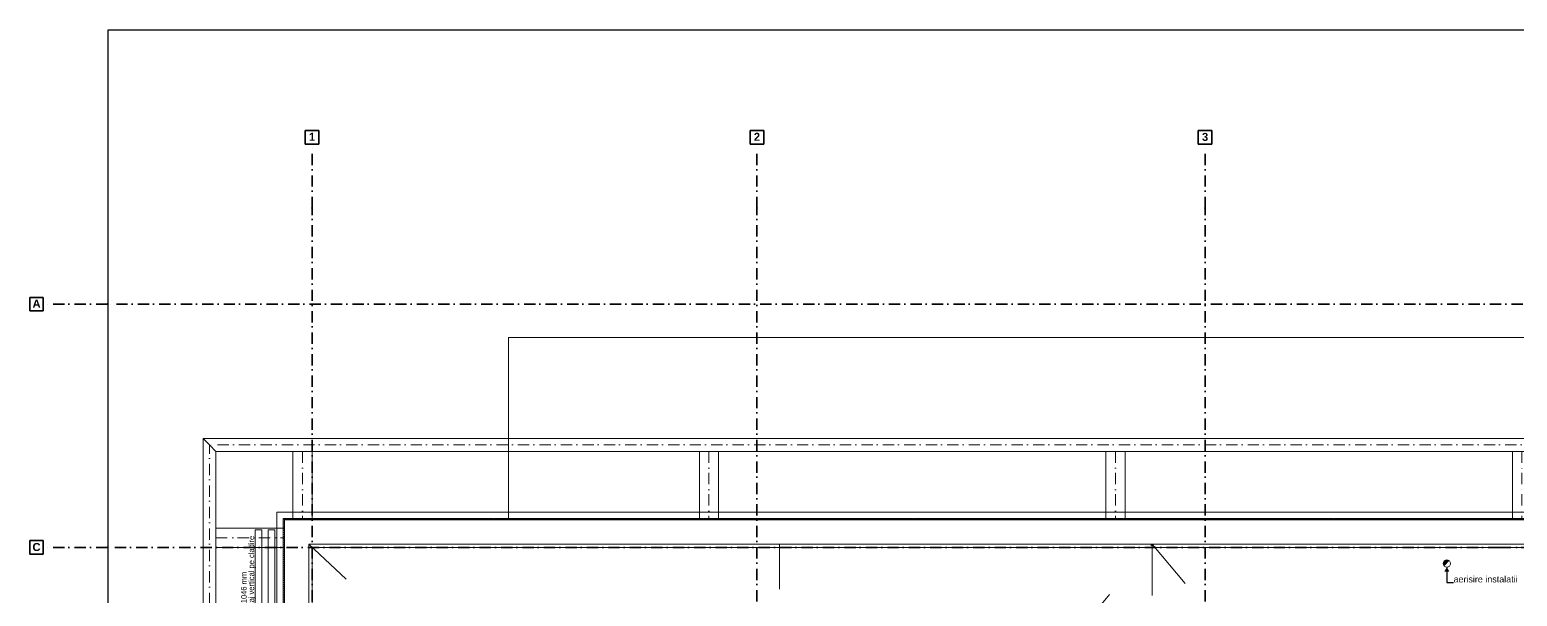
# Model space of a CAD drawing. Header units: millimetres. Extents: x 1322820 to 1391563, y 1051909 to 1098256.
# Drawn here: x 1322820 to 1346054, y 1089408 to 1098256 of the extents above; entities that cross this region are included whole.
import ezdxf
from ezdxf.enums import TextEntityAlignment as Align

# ---------------------------------------------------------------- set-up
doc = ezdxf.new("R2010")
doc.units = ezdxf.units.MM
doc.header["$MEASUREMENT"] = 0
doc.set_wipeout_variables(frame=1)
for name, pattern in [('AStair_dashed', [1800, 800, -1000]), ('Dot & Dashed', [335.138881, 176.388884, -88.194442, 0, -70.555556]), ('Wipeout_Contour', [1000, 0, -1000])]:
    doc.linetypes.add(name, pattern=pattern)
doc.layers.get('0').update_dxf_attribs({"true_color": 0x787878})
for name, color, linetype, lineweight, true_color in [('0_Pen_No__2', 7, 'Continuous', 13, 0x787878), ('arhitectura - adnotatii_Pen_No__1', 7, 'Continuous', 13, 0x787878), ('arhitectura - decoratii fatada_Pen_No__21', 7, 'Continuous', 20, 0x787878), ('arhitectura - desen 2D_Pen_No__2', 7, 'Continuous', 13, 0x787878), ('instalatii - echipamente_Pen_No__21', 7, 'Continuous', 20, 0x787878), ('instalatii - echipamente_Pen_No__244', 7, 'Continuous', 13, 0x787878), ('New_arhitectura - axe_Pen_No__201', 7, 'Continuous', 35, 0x787878), ('New_arhitectura - copertina_Pen_No__1', 7, 'Continuous', 13, 0x787878), ('New_arhitectura - decoratii fatada_Pen_No__1', 7, 'Continuous', 13, 0x787878), ('New_arhitectura - desen 2D_Pen_No__2', 7, 'Continuous', 13, 0x787878), ('New_arhitectura - sort tabla_Pen_No__21', 7, 'Continuous', 20, 0x787878), ('New_rezistenta - atic_Pen_No__1', 7, 'Continuous', 13, 0x787878)]:
    doc.layers.add(name, color=color, linetype=linetype, lineweight=lineweight, true_color=true_color)
for name, color, linetype, true_color in [('arhitectura - decoratii fatada', 7, 'Continuous', 0x787878), ('New_arhitectura - axe', 7, 'Continuous', 0x787878), ('New_arhitectura - sort tabla', 7, 'Continuous', 0x787878), ('New_rezistenta - atic', 7, 'Continuous', 0x787878)]:
    doc.layers.add(name, color=color, linetype=linetype, true_color=true_color)
doc.layers.add('Circuite', color=7, linetype='Continuous', lineweight=25)
doc.layers.add('CV_Pen_No__1', color=7, linetype='Continuous', lineweight=13)
doc.styles.add('GENERATED_STYLE_1', font='arialbd.ttf')
doc.styles.add('GENERATED_STYLE_2', font='arial.ttf')
doc.styles.add('GENERATED_STYLE_3', font='ariali.ttf')
doc.dimstyles.new('GENERATED_STYLE__2', dxfattribs={"dimtxt": 0.18, "dimasz": 76, "dimexe": 0.18, "dimexo": 0.0625, "dimgap": 0.09, "dimtad": 0, "dimtih": 1, "dimtoh": 1, "dimdec": 4, "dimzin": 0, "dimdsep": 46, "dimcen": 0.09, "dimadec": 0, "dimazin": 0, "dimtfac": 1, "dimtdec": 4, "dimtmove": 0, "dimatfit": 3, "dimldrblk": 'ARROWHEAD_16', "dimfxl": 1, "dimtolj": 1, "dimtzin": 0, "dimarcsym": 0})
pattern_1 = [(0, (1356235.236, 1078942.57), (0, 30), [])]

# ---------------------------------------------------------------- blocks, each defined once
blk = doc.blocks.new('HEA Beam 23')
at = {"layer": 'New_arhitectura - copertina_Pen_No__1', "color": 7, "linetype": 'Continuous', "lineweight": 13}
for p, q in [((600, 150), (0, 150)), ((0, 150), (0, 0)), ((0, 0), (0, -150)), ((1200, 150), (600, 150)), ((1200, 0), (1200, 150)), ((1200, -150), (1200, 0)), ((0, -150), (600, -150)), ((600, -150), (1200, -150))]:
    blk.add_line(p, q, dxfattribs=at)
at = {"layer": 'New_arhitectura - copertina_Pen_No__1', "color": 7, "linetype": 'Dot & Dashed', "lineweight": 13}
blk.add_line((0, 0), (1200, 0), dxfattribs=at)
blk = doc.blocks.new('Slab_1_1', base_point=(1346479, 1090721))
at = {"layer": 'New_arhitectura - sort tabla_Pen_No__21', "color": 7, "linetype": 'Continuous', "lineweight": 20, "flags": 128}
blk.add_lwpolyline([(1346479, 1090721), (1326679, 1090721), (1326679, 1075929), (1355429, 1075929), (1355429, 1056171), (1372849, 1056171), (1372849, 1096121), (1355279, 1096121), (1355279, 1089269), (1355829, 1089269), (1355829, 1095571), (1372229, 1095571), (1372229, 1056721), (1355979, 1056721), (1355979, 1076471), (1327229, 1076471), (1327229, 1090171), (1346479, 1090171)], close=True, dxfattribs=at)
blk = doc.blocks.new('Wall_19_1', base_point=(1327179, 1090221))
at = {"color": 254, "linetype": 'Wipeout_Contour', "lineweight": 0, "ltscale": 5152525.209792857}
blk.add_wipeout([(1326799, 1090601), (1326829, 1090571), (1326829, 1090601)], dxfattribs=at).dxf.layer = 'New_rezistenta - atic'
at = {"color": 254, "linetype": 'Wipeout_Contour', "lineweight": 0, "ltscale": 5124937.3526269}
blk.add_wipeout([(1326829, 1076071), (1326799, 1076041), (1326829, 1076041)], dxfattribs=at).dxf.layer = 'New_rezistenta - atic'
at = {"color": 254, "linetype": 'Wipeout_Contour', "lineweight": 0, "ltscale": 5152601.302751043}
blk.add_wipeout([(1326829, 1090571), (1326929, 1090471), (1326929, 1090571)], dxfattribs=at).dxf.layer = 'New_rezistenta - atic'
at = {"color": 254, "linetype": 'Wipeout_Contour', "lineweight": 0, "ltscale": 5125216.773330724}
blk.add_wipeout([(1326929, 1076171), (1326829, 1076071), (1326929, 1076071)], dxfattribs=at).dxf.layer = 'New_rezistenta - atic'
at = {"color": 254, "linetype": 'Wipeout_Contour', "lineweight": 0, "ltscale": 5152779.179681115}
blk.add_wipeout([(1326929, 1090471), (1327179, 1090221), (1327179, 1090471)], dxfattribs=at).dxf.layer = 'New_rezistenta - atic'
at = {"color": 254, "linetype": 'Wipeout_Contour', "lineweight": 0, "ltscale": 5125966.239786905}
blk.add_wipeout([(1327179, 1076421), (1326929, 1076171), (1327179, 1076171)], dxfattribs=at).dxf.layer = 'New_rezistenta - atic'
at = {"color": 254, "linetype": 'Wipeout_Contour', "lineweight": 0, "ltscale": 5124934.355593523}
blk.add_wipeout([(1326829, 1076071), (1326799, 1076071), (1326799, 1076041)], dxfattribs=at).dxf.layer = 'New_rezistenta - atic'
at = {"color": 254, "linetype": 'Wipeout_Contour', "lineweight": 0, "ltscale": 6851626.523257658}
blk.add_wipeout([(1326799, 1076071), (1326829, 1076071), (1326829, 1090571), (1326799, 1090571)], dxfattribs=at).dxf.layer = 'New_rezistenta - atic'
at = {"color": 254, "linetype": 'Wipeout_Contour', "lineweight": 0, "ltscale": 5152483.122056778}
blk.add_wipeout([(1326799, 1090571), (1326829, 1090571), (1326799, 1090601)], dxfattribs=at).dxf.layer = 'New_rezistenta - atic'
at = {"color": 254, "linetype": 'Wipeout_Contour', "lineweight": 0, "ltscale": 5125203.501997214}
blk.add_wipeout([(1326929, 1076171), (1326829, 1076171), (1326829, 1076071)], dxfattribs=at).dxf.layer = 'New_rezistenta - atic'
at = {"layer": 'New_rezistenta - atic_Pen_No__1', "color": 7, "linetype": 'Continuous', "lineweight": 13, "flags": 128}
blk.add_lwpolyline([(1326799, 1076041), (1326829, 1076041)], dxfattribs=at)
at = {"color": 254, "linetype": 'Wipeout_Contour', "lineweight": 0, "ltscale": 6851826.914150106}
blk.add_wipeout([(1326829, 1076171), (1326929, 1076171), (1326929, 1090471), (1326829, 1090471)], dxfattribs=at).dxf.layer = 'New_rezistenta - atic'
at = {"color": 254, "linetype": 'Wipeout_Contour', "lineweight": 0, "ltscale": 5152460.690174859}
blk.add_wipeout([(1326829, 1090471), (1326929, 1090471), (1326829, 1090571)], dxfattribs=at).dxf.layer = 'New_rezistenta - atic'
at = {"color": 254, "linetype": 'Wipeout_Contour', "lineweight": 0, "ltscale": 5125930.956877889}
blk.add_wipeout([(1327179, 1076421), (1326929, 1076421), (1326929, 1076171)], dxfattribs=at).dxf.layer = 'New_rezistenta - atic'
at = {"layer": 'New_rezistenta - atic_Pen_No__1', "color": 7, "linetype": 'Continuous', "lineweight": 13, "flags": 128}
for points in [[(1326799, 1090601), (1326829, 1090601)], [(1326799, 1090601), (1326799, 1076041)]]:
    blk.add_lwpolyline(points, dxfattribs=at)
at = {"color": 254, "linetype": 'Wipeout_Contour', "lineweight": 0, "ltscale": 6852366.706711189}
blk.add_wipeout([(1326929, 1076421), (1327179, 1076421), (1327179, 1090221), (1326929, 1090221)], dxfattribs=at).dxf.layer = 'New_rezistenta - atic'
at = {"color": 254, "linetype": 'Wipeout_Contour', "lineweight": 0, "ltscale": 5152427.446955182}
blk.add_wipeout([(1326929, 1090221), (1327179, 1090221), (1326929, 1090471)], dxfattribs=at).dxf.layer = 'New_rezistenta - atic'
at = {"layer": 'New_rezistenta - atic_Pen_No__1', "color": 7, "linetype": 'Continuous', "lineweight": 13, "flags": 128}
blk.add_lwpolyline([(1327179, 1076421), (1327179, 1090221)], dxfattribs=at)
blk = doc.blocks.new('Wall_20_1', base_point=(1327179, 1090221))
at = {"color": 254, "linetype": 'Wipeout_Contour', "lineweight": 0, "ltscale": 6931138.882608234}
blk.add_wipeout([(1346549, 1090571), (1346549, 1090601), (1346529, 1090601), (1346529, 1090571)], dxfattribs=at).dxf.layer = 'New_rezistenta - atic'
at = {"color": 254, "linetype": 'Wipeout_Contour', "lineweight": 0, "ltscale": 6930975.247485983}
blk.add_wipeout([(1346549, 1090471), (1346549, 1090571), (1346529, 1090571), (1346529, 1090471)], dxfattribs=at).dxf.layer = 'New_rezistenta - atic'
at = {"color": 254, "linetype": 'Wipeout_Contour', "lineweight": 0, "ltscale": 6930534.725557179}
blk.add_wipeout([(1346549, 1090221), (1346549, 1090471), (1346529, 1090471), (1346529, 1090221)], dxfattribs=at).dxf.layer = 'New_rezistenta - atic'
at = {"color": 254, "linetype": 'Wipeout_Contour', "lineweight": 0, "ltscale": 6900579.846764194}
blk.add_wipeout([(1326829, 1090571), (1346529, 1090571), (1346529, 1090601), (1326829, 1090601)], dxfattribs=at).dxf.layer = 'New_rezistenta - atic'
at = {"color": 254, "linetype": 'Wipeout_Contour', "lineweight": 0, "ltscale": 6900569.995737096}
blk.add_wipeout([(1326929, 1090471), (1346529, 1090471), (1346529, 1090571), (1326929, 1090571)], dxfattribs=at).dxf.layer = 'New_rezistenta - atic'
at = {"color": 254, "linetype": 'Wipeout_Contour', "lineweight": 0, "ltscale": 6900513.849194159}
blk.add_wipeout([(1327179, 1090221), (1346529, 1090221), (1346529, 1090471), (1327179, 1090471)], dxfattribs=at).dxf.layer = 'New_rezistenta - atic'
at = {"color": 254, "linetype": 'Wipeout_Contour', "lineweight": 0, "ltscale": 6931216.592457498}
blk.add_wipeout([(1346579, 1090601), (1346549, 1090601), (1346549, 1090571), (1346579, 1090571)], dxfattribs=at).dxf.layer = 'New_rezistenta - atic'
at = {"color": 254, "linetype": 'Wipeout_Contour', "lineweight": 0, "ltscale": 6931052.959169918}
blk.add_wipeout([(1346579, 1090571), (1346549, 1090571), (1346549, 1090471), (1346579, 1090471)], dxfattribs=at).dxf.layer = 'New_rezistenta - atic'
at = {"layer": 'New_arhitectura - decoratii fatada_Pen_No__1', "color": 7, "linetype": 'Continuous', "lineweight": 13}
blk.add_line((1346549, 1090601), (1346529, 1090601), dxfattribs=at)
at = {"layer": 'New_rezistenta - atic_Pen_No__1', "color": 7, "linetype": 'Continuous', "lineweight": 13, "flags": 128}
for points in [[(1346529, 1090601), (1326829, 1090601)], [(1346579, 1090601), (1346549, 1090601)]]:
    blk.add_lwpolyline(points, dxfattribs=at)
at = {"color": 254, "linetype": 'Wipeout_Contour', "lineweight": 0, "ltscale": 6930612.442180729}
blk.add_wipeout([(1346549, 1090221), (1346579, 1090221), (1346579, 1090471), (1346549, 1090471)], dxfattribs=at).dxf.layer = 'New_rezistenta - atic'
at = {"layer": 'New_arhitectura - decoratii fatada_Pen_No__1', "color": 7, "linetype": 'Continuous', "lineweight": 13}
blk.add_line((1346529, 1090221), (1346549, 1090221), dxfattribs=at)
at = {"layer": 'New_rezistenta - atic_Pen_No__1', "color": 7, "linetype": 'Continuous', "lineweight": 13, "flags": 128}
for points in [[(1346579, 1090571), (1346579, 1090601)], [(1346579, 1090471), (1346579, 1090571)], [(1346579, 1090221), (1346579, 1090471)], [(1327179, 1090221), (1346529, 1090221)], [(1346549, 1090221), (1346579, 1090221)]]:
    blk.add_lwpolyline(points, dxfattribs=at)
blk = doc.blocks.new('Wall_62_1', base_point=(1326779, 1087656))
at = {"layer": 'arhitectura - decoratii fatada', "linetype": 'Continuous', "lineweight": 0, "true_color": 0x000000}
h = blk.add_hatch(dxfattribs=at)
h.set_pattern_fill('PLYWOOD_0001', color=18, style=0, pattern_type=2)
h.set_pattern_definition(pattern_1)
h.paths.add_polyline_path([(1326799, 1090621), (1326779, 1090621), (1326799, 1090601)])
h = blk.add_hatch(dxfattribs=at)
h.set_pattern_fill('PLYWOOD_0001', color=18, style=0, pattern_type=2)
h.set_pattern_definition(pattern_1)
h.paths.add_polyline_path([(1326799, 1090601), (1326779, 1090621), (1326779, 1090601)])
h = blk.add_hatch(dxfattribs=at)
h.set_pattern_fill('PLYWOOD_0001', color=18, style=0, pattern_type=2)
h.set_pattern_definition(pattern_1)
h.paths.add_polyline_path([(1326779, 1090601), (1326779, 1087656), (1326799, 1087656), (1326799, 1090601)])
at = {"layer": 'arhitectura - decoratii fatada_Pen_No__21', "color": 7, "linetype": 'Continuous', "lineweight": 20, "flags": 128}
for points in [[(1326779, 1090621), (1326799, 1090621)], [(1326779, 1090621), (1326779, 1087656)], [(1326799, 1087656), (1326799, 1090601)], [(1326779, 1087656), (1326799, 1087656)]]:
    blk.add_lwpolyline(points, dxfattribs=at)
blk = doc.blocks.new('Wall_98_1', base_point=(1326779, 1090621))
at = {"layer": 'arhitectura - decoratii fatada', "linetype": 'Continuous', "lineweight": 0, "true_color": 0x000000}
h = blk.add_hatch(dxfattribs=at)
h.set_pattern_fill('PLYWOOD_0001', color=18, style=0, pattern_type=2)
h.set_pattern_definition(pattern_1)
h.paths.add_polyline_path([(1326799, 1090601), (1330058, 1090601), (1330058, 1090621), (1326799, 1090621)])
at = {"layer": 'arhitectura - decoratii fatada_Pen_No__21', "color": 7, "linetype": 'Continuous', "lineweight": 20, "flags": 128}
for points in [[(1330058, 1090621), (1326799, 1090621)], [(1326799, 1090601), (1330058, 1090601)], [(1330058, 1090621), (1330058, 1090601)]]:
    blk.add_lwpolyline(points, dxfattribs=at)
blk = doc.blocks.new('Wall_99_1', base_point=(1330068, 1090621))
at = {"layer": 'arhitectura - decoratii fatada', "linetype": 'Continuous', "lineweight": 0, "true_color": 0x000000}
h = blk.add_hatch(dxfattribs=at)
h.set_pattern_fill('PLYWOOD_0001', color=18, style=0, pattern_type=2)
h.set_pattern_definition(pattern_1)
h.paths.add_polyline_path([(1330068, 1090601), (1333337, 1090601), (1333337, 1090621), (1330068, 1090621)])
at = {"layer": 'arhitectura - decoratii fatada_Pen_No__21', "color": 7, "linetype": 'Continuous', "lineweight": 20, "flags": 128}
for points in [[(1333337, 1090621), (1330068, 1090621)], [(1330068, 1090621), (1330068, 1090601)], [(1330068, 1090601), (1333337, 1090601)], [(1333337, 1090601), (1333337, 1090621)]]:
    blk.add_lwpolyline(points, dxfattribs=at)
blk = doc.blocks.new('Wall_100_1', base_point=(1333347, 1090621))
at = {"layer": 'arhitectura - decoratii fatada', "linetype": 'Continuous', "lineweight": 0, "true_color": 0x000000}
h = blk.add_hatch(dxfattribs=at)
h.set_pattern_fill('PLYWOOD_0001', color=18, style=0, pattern_type=2)
h.set_pattern_definition(pattern_1)
h.paths.add_polyline_path([(1333347, 1090601), (1336616, 1090601), (1336616, 1090621), (1333347, 1090621)])
at = {"layer": 'arhitectura - decoratii fatada_Pen_No__21', "color": 7, "linetype": 'Continuous', "lineweight": 20, "flags": 128}
for points in [[(1336616, 1090621), (1333347, 1090621)], [(1333347, 1090621), (1333347, 1090601)], [(1333347, 1090601), (1336616, 1090601)], [(1336616, 1090601), (1336616, 1090621)]]:
    blk.add_lwpolyline(points, dxfattribs=at)
blk = doc.blocks.new('Wall_101_1', base_point=(1336626, 1090621))
at = {"layer": 'arhitectura - decoratii fatada', "linetype": 'Continuous', "lineweight": 0, "true_color": 0x000000}
h = blk.add_hatch(dxfattribs=at)
h.set_pattern_fill('PLYWOOD_0001', color=18, style=0, pattern_type=2)
h.set_pattern_definition(pattern_1)
h.paths.add_polyline_path([(1336626, 1090601), (1339895, 1090601), (1339895, 1090621), (1336626, 1090621)])
at = {"layer": 'arhitectura - decoratii fatada_Pen_No__21', "color": 7, "linetype": 'Continuous', "lineweight": 20, "flags": 128}
for points in [[(1339895, 1090621), (1336626, 1090621)], [(1336626, 1090621), (1336626, 1090601)], [(1336626, 1090601), (1339895, 1090601)], [(1339895, 1090601), (1339895, 1090621)]]:
    blk.add_lwpolyline(points, dxfattribs=at)
blk = doc.blocks.new('Wall_102_1', base_point=(1339905, 1090621))
at = {"layer": 'arhitectura - decoratii fatada', "linetype": 'Continuous', "lineweight": 0, "true_color": 0x000000}
h = blk.add_hatch(dxfattribs=at)
h.set_pattern_fill('PLYWOOD_0001', color=18, style=0, pattern_type=2)
h.set_pattern_definition(pattern_1)
h.paths.add_polyline_path([(1339905, 1090601), (1343174, 1090601), (1343174, 1090621), (1339905, 1090621)])
at = {"layer": 'arhitectura - decoratii fatada_Pen_No__21', "color": 7, "linetype": 'Continuous', "lineweight": 20, "flags": 128}
for points in [[(1343174, 1090621), (1339905, 1090621)], [(1339905, 1090621), (1339905, 1090601)], [(1339905, 1090601), (1343174, 1090601)], [(1343174, 1090601), (1343174, 1090621)]]:
    blk.add_lwpolyline(points, dxfattribs=at)
blk = doc.blocks.new('Wall_103_1', base_point=(1343184, 1090621))
at = {"layer": 'arhitectura - decoratii fatada', "linetype": 'Continuous', "lineweight": 0, "true_color": 0x000000}
h = blk.add_hatch(dxfattribs=at)
h.set_pattern_fill('PLYWOOD_0001', color=18, style=0, pattern_type=2)
h.set_pattern_definition(pattern_1)
h.paths.add_polyline_path([(1343184, 1090601), (1346454, 1090601), (1346454, 1090621), (1343184, 1090621)])
at = {"layer": 'arhitectura - decoratii fatada_Pen_No__21', "color": 7, "linetype": 'Continuous', "lineweight": 20, "flags": 128}
for points in [[(1346454, 1090621), (1343184, 1090621)], [(1343184, 1090621), (1343184, 1090601)], [(1343184, 1090601), (1346454, 1090601)], [(1346454, 1090601), (1346454, 1090621)]]:
    blk.add_lwpolyline(points, dxfattribs=at)
blk = doc.blocks.new('UAP Beam 23_6')
at = {"layer": 'New_arhitectura - copertina_Pen_No__1', "color": 7, "linetype": 'Continuous', "lineweight": 13}
for p, q in [((8450, 100), (-100, 100)), ((-100, 100), (0, 0)), ((0, 0), (100, -100)), ((17000, 100), (8450, 100)), ((16800, -100), (16900, 0)), ((16900, 0), (17000, 100)), ((100, -100), (8450, -100)), ((8450, -100), (16800, -100))]:
    blk.add_line(p, q, dxfattribs=at)
at = {"layer": 'New_arhitectura - copertina_Pen_No__1', "color": 7, "linetype": 'Dot & Dashed', "lineweight": 13}
blk.add_line((0, 0), (16900, 0), dxfattribs=at)
blk = doc.blocks.new('UAP Beam 23_7')
at = {"layer": 'New_arhitectura - copertina_Pen_No__1', "color": 7, "linetype": 'Continuous', "lineweight": 13}
for p, q in [((10375, 100), (-100, 100)), ((-100, 100), (0, 0)), ((0, 0), (100, -100)), ((20850, 100), (10375, 100)), ((20650, -100), (20750, 0)), ((20750, 0), (20850, 100)), ((100, -100), (10375, -100)), ((10375, -100), (20650, -100))]:
    blk.add_line(p, q, dxfattribs=at)
at = {"layer": 'New_arhitectura - copertina_Pen_No__1', "color": 7, "linetype": 'Dot & Dashed', "lineweight": 13}
blk.add_line((0, 0), (20750, 0), dxfattribs=at)
blk = doc.blocks.new('ARROWHEAD_16')
at = {"linetype": 'Continuous', "lineweight": 0}
blk.add_hatch(color=0, dxfattribs=at).paths.add_polyline_path([(-0.9093, 0.525), (0, 0), (-0.9093, -0.525)])
at = {"color": 0, "linetype": 'Continuous', "lineweight": 0}
blk.add_line((0, 0), (-1, 0), dxfattribs=at)
blk = doc.blocks.new('Standard grid marker')
at = {"layer": 'New_arhitectura - axe_Pen_No__201', "linetype": 'Dot & Dashed', "lineweight": 35}
for p, q in [((1000, 0), (43350, 0)), ((43350, 0), (44350, 0))]:
    blk.add_line(p, q, dxfattribs=at)
at = {"layer": 'New_arhitectura - axe_Pen_No__201', "linetype": 'Continuous', "lineweight": 35}
for p, q in [((44562, 106), (44350, 106)), ((44350, 106), (44350, -106)), ((44562, -106), (44562, 106)), ((44350, -106), (44562, -106))]:
    blk.add_line(p, q, dxfattribs=at)
at = {"layer": 'New_arhitectura - axe_Pen_No__201', "linetype": 'Dot & Dashed', "lineweight": 35}
blk.add_point((43350, 0), dxfattribs=at)
blk.add_point((43350, 0), dxfattribs=at)
at = {"layer": 'New_arhitectura - axe_Pen_No__201', "lineweight": 35, "style": 'GENERATED_STYLE_1'}
for tag, p in [('AC_MarkerText_1_0', (-106, 7)), ('AC_MarkerText_1_1', (44456, 7))]:
    blk.add_attdef(tag, text='', height=125, rotation=270, dxfattribs=at).set_placement(p, align=Align.MIDDLE_CENTER)
blk = doc.blocks.new('Standard grid marker_2')
at = {"layer": 'New_arhitectura - axe_Pen_No__201', "linetype": 'Dot & Dashed', "lineweight": 35}
for p, q in [((1000, 0), (51603, 0)), ((51603, 0), (52603, 0))]:
    blk.add_line(p, q, dxfattribs=at)
at = {"layer": 'New_arhitectura - axe_Pen_No__201', "linetype": 'Continuous', "lineweight": 35}
for p, q in [((52815, 106), (52603, 106)), ((52603, 106), (52603, -106)), ((52815, -106), (52815, 106)), ((52603, -106), (52815, -106))]:
    blk.add_line(p, q, dxfattribs=at)
at = {"layer": 'New_arhitectura - axe_Pen_No__201', "linetype": 'Dot & Dashed', "lineweight": 35}
blk.add_point((51603, 0), dxfattribs=at)
blk.add_point((51603, 0), dxfattribs=at)
at = {"layer": 'New_arhitectura - axe_Pen_No__201', "lineweight": 35, "style": 'GENERATED_STYLE_1'}
for tag, p in [('AC_MarkerText_1_0', (-106, 7)), ('AC_MarkerText_1_1', (52709, 7))]:
    blk.add_attdef(tag, text='', height=125, rotation=180, dxfattribs=at).set_placement(p, align=Align.MIDDLE_CENTER)
blk = doc.blocks.new('Standard grid marker_9')
at = {"layer": 'New_arhitectura - axe_Pen_No__201', "linetype": 'Dot & Dashed', "lineweight": 35}
for p, q in [((1000, 0), (0, 0)), ((1000, 0), (22747, 0)), ((22747, 0), (23747, 0))]:
    blk.add_line(p, q, dxfattribs=at)
at = {"layer": 'New_arhitectura - axe_Pen_No__201', "linetype": 'Continuous', "lineweight": 35}
for p, q in [((23959, 106), (23747, 106)), ((23747, 106), (23747, -106)), ((23959, -106), (23959, 106)), ((23747, -106), (23959, -106))]:
    blk.add_line(p, q, dxfattribs=at)
at = {"layer": 'New_arhitectura - axe_Pen_No__201', "linetype": 'Dot & Dashed', "lineweight": 35}
blk.add_point((22747, 0), dxfattribs=at)
blk.add_point((22747, 0), dxfattribs=at)
at = {"layer": 'New_arhitectura - axe_Pen_No__201', "lineweight": 35, "style": 'GENERATED_STYLE_1'}
blk.add_attdef('AC_MarkerText_1', text='', height=125, rotation=180, dxfattribs=at).set_placement((23853, 6), align=Align.MIDDLE_CENTER)
blk = doc.blocks.new('terasa')
at = {"layer": 'instalatii - echipamente_Pen_No__244', "linetype": 'Continuous', "lineweight": 13}
blk.add_hatch(color=256, dxfattribs=at).paths.add_polyline_path([(1344992.358, 1089960.72), (1344915.566, 1089877.278, -0.414213562), (1344912.241, 1089957.395, -0.414213562)])
at = {"layer": 'instalatii - echipamente_Pen_No__21', "linetype": 'Continuous', "lineweight": 20}
blk.add_circle((1344954.282, 1089919.349), 56.7, dxfattribs=at)
at = {"layer": 'New_arhitectura - desen 2D_Pen_No__2', "linetype": 'AStair_dashed', "lineweight": 13}
for p, q in [((1327178.502, 1090220.6), (1334529.618, 1083319.3)), ((1334529.618, 1090320.6), (1334529.618, 1076317.999)), ((1334529.618, 1083319.3), (1340349.957, 1090220.6)), ((1340349.957, 1090220.6), (1340354.105, 1075928.745))]:
    blk.add_line(p, q, dxfattribs=at)
at = {"layer": 'New_arhitectura - axe', "linetype": 'Continuous', "lineweight": 13}
ref = blk.add_blockref('Standard grid marker_2', (1375634.605, 1093970.6), dxfattribs=dict(at, zscale=1000, rotation=180))
ref.add_attrib('AC_MarkerText_1_1', 'A', dxfattribs={"layer": 'New_arhitectura - axe_Pen_No__201', "color": 1, "lineweight": 35, "height": 125, "rotation": 360, "style": 'GENERATED_STYLE_1'}).set_placement((1322925.578, 1093977.743), align=Align.MIDDLE_CENTER)
at = {"layer": 'New_arhitectura - copertina_Pen_No__1', "linetype": 'Continuous', "lineweight": 13, "zscale": 1000, "rotation": 90}
blk.add_blockref('UAP Beam 23_6', (1325628.502, 1074870.6), dxfattribs=at)
at = {"layer": 'New_arhitectura - copertina_Pen_No__1', "linetype": 'Continuous', "lineweight": 13, "xscale": -1, "zscale": 1000}
blk.add_blockref('UAP Beam 23_7', (1346378.502, 1091770.6), dxfattribs=at)
for p, rotation in [((1327078.502, 1091670.6), 90), ((1333428.502, 1091670.6), 90), ((1339778.502, 1091670.6), 90), ((1346128.502, 1091670.6), 90), ((1325728.502, 1090320.6), 180)]:
    blk.add_blockref('HEA Beam 23', p, dxfattribs=dict(at, rotation=rotation))
at = {"layer": 'New_arhitectura - sort tabla', "linetype": 'Continuous', "lineweight": 20}
blk.add_blockref('Slab_1_1', (1346478.502, 1090720.6), dxfattribs=at)
at = {"layer": 'arhitectura - adnotatii_Pen_No__1', "linetype": 'Continuous', "lineweight": 13, "insert": (1345058.687, 1089622.554), "char_height": 100, "attachment_point": 7, "style": 'GENERATED_STYLE_2'}
blk.add_mtext('\\A1;aerisire instalatii', dxfattribs=at)
at = {"layer": 'arhitectura - adnotatii_Pen_No__1', "linetype": 'Continuous', "lineweight": 13, "annotation_type": 0, "has_hookline": 1, "hookline_direction": 0, "text_width": 987.04}
blk.add_leader([(1344954.282, 1089862.649), (1344954.282, 1089622.554), (1345058.597, 1089622.554)], dimstyle='GENERATED_STYLE__2', dxfattribs=at)
at = {"layer": 'New_rezistenta - atic', "lineweight": 20}
blk.add_blockref('Wall_19_1', (1327178.502, 1090220.6), dxfattribs=at)
blk.add_blockref('Wall_20_1', (1327178.502, 1090220.6), dxfattribs=at)
at = {"layer": '0_Pen_No__2', "linetype": 'Continuous', "lineweight": 13}
blk.add_lwpolyline([(1330298.502, 1090620.6), (1330298.502, 1093450.603), (1347108.502, 1093450.603), (1347108.502, 1091020.6)], dxfattribs=at)
at = {"layer": 'arhitectura - desen 2D_Pen_No__2', "linetype": 'AStair_dashed', "lineweight": 13}
blk.add_line((1340349.957, 1090220.6), (1346174.302, 1083319.3), dxfattribs=at)
at = {"layer": 'arhitectura - decoratii fatada', "lineweight": 20}
for name, p in [('Wall_62_1', (1326778.502, 1087655.65)), ('Wall_98_1', (1326778.502, 1090620.6)), ('Wall_99_1', (1330067.668, 1090620.6)), ('Wall_100_1', (1333346.835, 1090620.6)), ('Wall_101_1', (1336626.002, 1090620.6)), ('Wall_102_1', (1339905.168, 1090620.6)), ('Wall_103_1', (1343184.335, 1090620.6))]:
    blk.add_blockref(name, p, dxfattribs=at)
at = {"layer": 'New_arhitectura - axe', "linetype": 'Continuous', "lineweight": 13}
ref = blk.add_blockref('Standard grid marker', (1327228.502, 1052120.65), dxfattribs=dict(at, zscale=1000, rotation=90))
ref.add_attrib('AC_MarkerText_1_1', '1', dxfattribs={"layer": 'New_arhitectura - axe_Pen_No__201', "color": 1, "lineweight": 35, "height": 125, "rotation": 360, "style": 'GENERATED_STYLE_1'}).set_placement((1327228.502, 1096583.809), align=Align.MIDDLE_CENTER)
ref = blk.add_blockref('Standard grid marker', (1334178.502, 1052120.65), dxfattribs=dict(at, zscale=1000, rotation=90))
ref.add_attrib('AC_MarkerText_1_1', '2', dxfattribs={"layer": 'New_arhitectura - axe_Pen_No__201', "color": 1, "lineweight": 35, "height": 125, "rotation": 360, "style": 'GENERATED_STYLE_1'}).set_placement((1334178.502, 1096583.809), align=Align.MIDDLE_CENTER)
ref = blk.add_blockref('Standard grid marker', (1341178.502, 1052120.65), dxfattribs=dict(at, zscale=1000, rotation=90))
ref.add_attrib('AC_MarkerText_1_1', '3', dxfattribs={"layer": 'New_arhitectura - axe_Pen_No__201', "color": 1, "lineweight": 35, "height": 125, "rotation": 360, "style": 'GENERATED_STYLE_1'}).set_placement((1341178.502, 1096582.781), align=Align.MIDDLE_CENTER)
ref = blk.add_blockref('Standard grid marker_9', (1346778.502, 1090170.6), dxfattribs=dict(at, zscale=1000, rotation=180))
ref.add_attrib('AC_MarkerText_1', 'C', dxfattribs={"layer": 'New_arhitectura - axe_Pen_No__201', "color": 1, "lineweight": 35, "height": 125, "rotation": 360, "style": 'GENERATED_STYLE_1'}).set_placement((1322925.578, 1090176.715), align=Align.MIDDLE_CENTER)

msp = doc.modelspace()

# ---------------------------------------------------------------- block references
msp.add_blockref('terasa', (0, 0))

# ---------------------------------------------------------------- next in the draw order: linework, layer by layer
at = {"layer": 'Circuite'}
msp.add_lwpolyline([(1391546, 1055224), (1324044, 1055224), (1324044, 1098256), (1391546, 1098256)], close=True, dxfattribs=at)
at = {"layer": 'CV_Pen_No__1', "color": 7, "linetype": 'Continuous', "lineweight": 13, "flags": 128}
for points in [[(1326443, 1090445), (1326443, 1088445), (1326343, 1088445), (1326343, 1090445)], [(1326646, 1090443), (1326646, 1088443), (1326546, 1088443), (1326546, 1090443)]]:
    msp.add_lwpolyline(points, close=True, dxfattribs=at)

# ---------------------------------------------------------------- next in the draw order: texts
at = {"layer": 'CV_Pen_No__1', "color": 7, "linetype": 'Continuous', "lineweight": 13, "insert": (1326120, 1087886), "char_height": 88, "attachment_point": 1, "rotation": 90, "line_spacing_factor": 0.795145, "style": 'GENERATED_STYLE_3'}
msp.add_mtext('\\A1;{\\fCentury Gothic|b0|i0|c238|p34;Condensatoare 2000x850x1046 mm \\PGreutate 104 kg/ buc. montaj vertical pe cladire}', dxfattribs=at)

doc.saveas('drawing.dxf')
